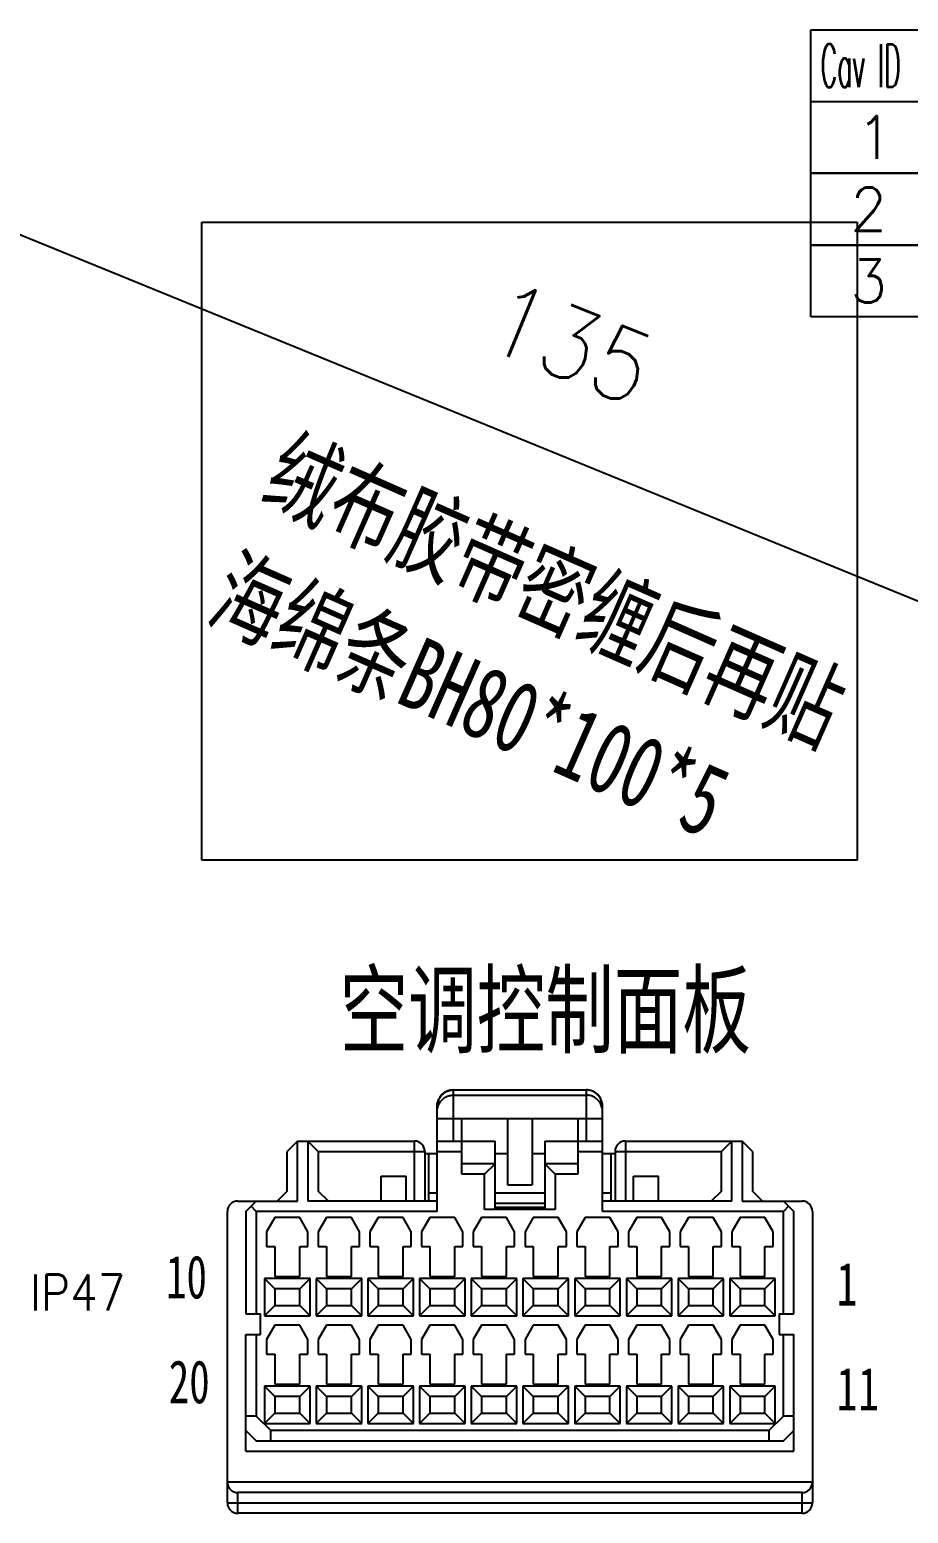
# Model space of a CAD drawing. Header units: inches. Extents: x 47316 to 59086, y 3141 to 11743.
# Drawn here: x 52423.1 to 52484.3, y 8467.6 to 8570.9 of the extents above; entities that cross this region are included whole.
import ezdxf

# ---------------------------------------------------------------- set-up
doc = ezdxf.new("R2010")
doc.units = ezdxf.units.IN
doc.header["$MEASUREMENT"] = 0
doc.styles.add('MtX_FangSong_GB2312', font='')
doc.styles.add('MtX_SimSun', font='')
doc.styles.get("Standard").update_dxf_attribs({"font": ''})
doc.styles.get('MtX_FangSong_GB2312').set_extended_font_data('FangSong_GB2312')
doc.styles.get('MtX_SimSun').set_extended_font_data('SimSun')
doc.styles.get('Standard').set_extended_font_data('SimSun')
doc.linetypes.add('_VH_FOAM_COVERING_2', pattern='A,0.0001,[31,VeSys.shx,S=0.1,R=0,X=0,Y=0],-0.4,[31,VeSys.shx,S=0.1,R=180,X=0,Y=0],-0.0001', length=0.4002)

msp = doc.modelspace()

# ---------------------------------------------------------------- linework, layer by layer
at = {"color": 0, "linetype": 'Continuous', "lineweight": -2}
for p, q in [((52477.55, 8570.87), (52560.05, 8570.87)), ((52477.55, 8565.87), (52477.55, 8570.87)), ((52477.55, 8565.87), (52560.05, 8565.87)), ((52452.67, 8493.48), (52452.67, 8497.05)), ((52452.67, 8497.05), (52461.89, 8497.05)), ((52452.67, 8497.04), (52461.89, 8497.04)), ((52461.89, 8497.05), (52461.89, 8493.48)), ((52451.52, 8488.58), (52451.52, 8495.9)), ((52452.67, 8496.68), (52461.89, 8496.68)), ((52463.04, 8488.58), (52463.04, 8495.9)), ((52451.52, 8495.05), (52463.04, 8495.05)), ((52453.25, 8491.17), (52453.25, 8495.05)), ((52456.42, 8495.05), (52456.42, 8490.44)), ((52458.15, 8495.05), (52458.15, 8490.44)), ((52461.31, 8495.05), (52461.31, 8491.17)), ((52441.8, 8493.48), (52441.08, 8492.76)), ((52441.08, 8490), (52441.08, 8492.76)), ((52441.8, 8489.3), (52441.8, 8493.48)), ((52441.8, 8493.48), (52449.94, 8493.48)), ((52442.52, 8493.48), (52442.52, 8489.3)), ((52443.24, 8492.76), (52442.52, 8493.48)), ((52443.24, 8492.76), (52443.24, 8490)), ((52443.24, 8492.76), (52450.66, 8492.76)), ((52449.94, 8489.3), (52449.94, 8493.48)), ((52450.66, 8492.76), (52450.66, 8489.3)), ((52450.66, 8492.61), (52451.52, 8492.61)), ((52450.95, 8489.3), (52450.95, 8492.61)), ((52451.52, 8493.48), (52455.55, 8493.48)), ((52451.52, 8492.76), (52453.25, 8492.76)), ((52455.55, 8488.72), (52455.55, 8493.48)), ((52455.55, 8492.61), (52456.42, 8492.61)), ((52458.15, 8492.61), (52459.01, 8492.61)), ((52459.01, 8493.48), (52459.01, 8488.72)), ((52459.01, 8493.48), (52463.04, 8493.48)), ((52461.31, 8492.76), (52463.04, 8492.76)), ((52463.04, 8492.61), (52463.91, 8492.61)), ((52463.62, 8492.61), (52463.62, 8489.3)), ((52463.91, 8492.76), (52463.91, 8489.3)), ((52463.91, 8492.76), (52471.32, 8492.76)), ((52464.63, 8493.48), (52464.63, 8489.3)), ((52464.63, 8493.48), (52472.76, 8493.48)), ((52472.04, 8493.48), (52471.32, 8492.76)), ((52471.32, 8490), (52471.32, 8492.76)), ((52472.04, 8489.3), (52472.04, 8493.48)), ((52472.76, 8493.48), (52472.76, 8489.3)), ((52473.48, 8492.76), (52472.76, 8493.48)), ((52473.48, 8492.76), (52473.48, 8490)), ((52455.55, 8491.89), (52453.25, 8491.89)), ((52455.55, 8491.89), (52454.83, 8491.17)), ((52459.01, 8491.89), (52459.73, 8491.17)), ((52461.31, 8491.89), (52459.01, 8491.89)), ((52447.63, 8489.3), (52447.63, 8491.03)), ((52447.63, 8491.03), (52449.36, 8491.03)), ((52449.36, 8489.3), (52449.36, 8491.03)), ((52454.83, 8491.17), (52453.25, 8491.17)), ((52454.83, 8488.72), (52454.83, 8491.17)), ((52459.73, 8491.17), (52459.73, 8488.72)), ((52461.31, 8491.17), (52459.73, 8491.17)), ((52465.2, 8489.3), (52465.2, 8491.03)), ((52465.2, 8491.03), (52466.93, 8491.03)), ((52466.93, 8489.3), (52466.93, 8491.03)), ((52441.08, 8490), (52440.38, 8489.3)), ((52443.95, 8489.3), (52443.24, 8490)), ((52450.95, 8489.88), (52451.52, 8489.88)), ((52455.55, 8489.88), (52459.01, 8489.88)), ((52456.42, 8490.44), (52458.15, 8490.44)), ((52463.04, 8489.88), (52463.62, 8489.88)), ((52471.32, 8490), (52470.62, 8489.3)), ((52474.19, 8489.3), (52473.48, 8490)), ((52436.91, 8468.28), (52436.91, 8488.58)), ((52437.63, 8489.3), (52441.8, 8489.3)), ((52438.2, 8488.58), (52438.92, 8489.3)), ((52438.2, 8488.58), (52438.2, 8481.45)), ((52438.92, 8488.58), (52438.56, 8488.94)), ((52438.92, 8488.58), (52438.92, 8481.45)), ((52451.52, 8488.58), (52438.92, 8488.58)), ((52451.52, 8489.3), (52442.52, 8489.3)), ((52459.73, 8488.72), (52454.83, 8488.72)), ((52455.55, 8489.16), (52459.01, 8489.16)), ((52455.55, 8488.87), (52459.01, 8488.87)), ((52472.04, 8489.3), (52463.04, 8489.3)), ((52475.64, 8488.58), (52463.04, 8488.58)), ((52472.76, 8489.3), (52476.94, 8489.3)), ((52475.64, 8489.3), (52476.36, 8488.58)), ((52476, 8488.94), (52475.64, 8488.58)), ((52475.64, 8481.45), (52475.64, 8488.58)), ((52476.36, 8481.45), (52476.36, 8488.58)), ((52477.66, 8488.58), (52477.66, 8468.28)), ((52440.22, 8488.15), (52439.64, 8487.15)), ((52441.95, 8488.15), (52440.22, 8488.15)), ((52442.52, 8487.15), (52441.95, 8488.15)), ((52443.82, 8488.15), (52443.24, 8487.15)), ((52445.55, 8488.15), (52443.82, 8488.15)), ((52446.12, 8487.15), (52445.55, 8488.15)), ((52447.42, 8488.15), (52446.84, 8487.15)), ((52449.15, 8488.15), (52447.42, 8488.15)), ((52449.72, 8487.15), (52449.15, 8488.15)), ((52451.02, 8488.15), (52450.44, 8487.15)), ((52452.75, 8488.15), (52451.02, 8488.15)), ((52453.32, 8487.15), (52452.75, 8488.15)), ((52454.62, 8488.15), (52454.04, 8487.15)), ((52456.35, 8488.15), (52454.62, 8488.15)), ((52456.92, 8487.15), (52456.35, 8488.15)), ((52458.22, 8488.15), (52457.64, 8487.15)), ((52459.95, 8488.15), (52458.22, 8488.15)), ((52460.52, 8487.15), (52459.95, 8488.15)), ((52461.82, 8488.15), (52461.24, 8487.15)), ((52463.55, 8488.15), (52461.82, 8488.15)), ((52464.12, 8487.15), (52463.55, 8488.15)), ((52465.42, 8488.15), (52464.84, 8487.15)), ((52467.15, 8488.15), (52465.42, 8488.15)), ((52467.72, 8487.15), (52467.15, 8488.15)), ((52469.02, 8488.15), (52468.44, 8487.15)), ((52470.75, 8488.15), (52469.02, 8488.15)), ((52471.32, 8487.15), (52470.75, 8488.15)), ((52472.62, 8488.15), (52472.04, 8487.15)), ((52474.35, 8488.15), (52472.62, 8488.15)), ((52474.92, 8487.15), (52474.35, 8488.15)), ((52439.64, 8487.15), (52439.64, 8486.13)), ((52442.52, 8486.13), (52442.52, 8487.15)), ((52443.24, 8487.15), (52443.24, 8486.13)), ((52446.12, 8486.13), (52446.12, 8487.15)), ((52446.84, 8487.15), (52446.84, 8486.13)), ((52449.72, 8486.13), (52449.72, 8487.15)), ((52450.44, 8487.15), (52450.44, 8486.13)), ((52453.32, 8486.13), (52453.32, 8487.15)), ((52454.04, 8487.15), (52454.04, 8486.13)), ((52456.92, 8486.13), (52456.92, 8487.15)), ((52457.64, 8487.15), (52457.64, 8486.13)), ((52460.52, 8486.13), (52460.52, 8487.15)), ((52461.24, 8487.15), (52461.24, 8486.13)), ((52464.12, 8486.13), (52464.12, 8487.15)), ((52464.84, 8487.15), (52464.84, 8486.13)), ((52467.72, 8486.13), (52467.72, 8487.15)), ((52468.44, 8487.15), (52468.44, 8486.13)), ((52471.32, 8486.13), (52471.32, 8487.15)), ((52472.04, 8487.15), (52472.04, 8486.13)), ((52474.92, 8486.13), (52474.92, 8487.15)), ((52439.64, 8486.13), (52440.22, 8486.13)), ((52440.22, 8486.13), (52440.22, 8484.04)), ((52441.95, 8484.04), (52441.95, 8486.13)), ((52441.95, 8486.13), (52442.52, 8486.13)), ((52443.24, 8486.13), (52443.82, 8486.13)), ((52443.82, 8486.13), (52443.82, 8484.04)), ((52445.55, 8484.04), (52445.55, 8486.13)), ((52445.55, 8486.13), (52446.12, 8486.13)), ((52446.84, 8486.13), (52447.42, 8486.13)), ((52447.42, 8486.13), (52447.42, 8484.04)), ((52449.15, 8484.04), (52449.15, 8486.13)), ((52449.15, 8486.13), (52449.72, 8486.13)), ((52450.44, 8486.13), (52451.02, 8486.13)), ((52451.02, 8486.13), (52451.02, 8484.04)), ((52452.75, 8484.04), (52452.75, 8486.13)), ((52452.75, 8486.13), (52453.32, 8486.13)), ((52454.04, 8486.13), (52454.62, 8486.13)), ((52454.62, 8486.13), (52454.62, 8484.04)), ((52456.35, 8484.04), (52456.35, 8486.13)), ((52456.35, 8486.13), (52456.92, 8486.13)), ((52457.64, 8486.13), (52458.22, 8486.13)), ((52458.22, 8486.13), (52458.22, 8484.04)), ((52459.95, 8484.04), (52459.95, 8486.13)), ((52459.95, 8486.13), (52460.52, 8486.13)), ((52461.24, 8486.13), (52461.82, 8486.13)), ((52461.82, 8486.13), (52461.82, 8484.04)), ((52463.55, 8486.13), (52464.12, 8486.13)), ((52463.55, 8484.04), (52463.55, 8486.13)), ((52464.84, 8486.13), (52465.42, 8486.13)), ((52465.42, 8486.13), (52465.42, 8484.04)), ((52467.15, 8486.13), (52467.72, 8486.13)), ((52467.15, 8484.04), (52467.15, 8486.13)), ((52468.44, 8486.13), (52469.02, 8486.13)), ((52469.02, 8486.13), (52469.02, 8484.04)), ((52470.75, 8486.13), (52471.32, 8486.13)), ((52470.75, 8484.04), (52470.75, 8486.13)), ((52472.04, 8486.13), (52472.62, 8486.13)), ((52472.62, 8486.13), (52472.62, 8484.04)), ((52474.35, 8486.13), (52474.92, 8486.13)), ((52474.35, 8484.04), (52474.35, 8486.13)), ((52439.5, 8483.9), (52439.5, 8481.31)), ((52440.22, 8483.18), (52439.5, 8483.9)), ((52442.67, 8483.9), (52439.5, 8483.9)), ((52440.22, 8484.04), (52441.95, 8484.04)), ((52441.95, 8483.18), (52442.67, 8483.9)), ((52442.67, 8481.31), (52442.67, 8483.9)), ((52443.1, 8483.9), (52443.1, 8481.31)), ((52443.82, 8483.18), (52443.1, 8483.9)), ((52446.27, 8483.9), (52443.1, 8483.9)), ((52443.82, 8484.04), (52445.55, 8484.04)), ((52445.55, 8483.18), (52446.27, 8483.9)), ((52446.27, 8481.31), (52446.27, 8483.9)), ((52446.7, 8483.9), (52446.7, 8481.31)), ((52447.42, 8483.18), (52446.7, 8483.9)), ((52449.87, 8483.9), (52446.7, 8483.9)), ((52447.42, 8484.04), (52449.15, 8484.04)), ((52449.15, 8483.18), (52449.87, 8483.9)), ((52449.87, 8481.31), (52449.87, 8483.9)), ((52450.3, 8483.9), (52450.3, 8481.31)), ((52451.02, 8483.18), (52450.3, 8483.9)), ((52453.47, 8483.9), (52450.3, 8483.9)), ((52451.02, 8484.04), (52452.75, 8484.04)), ((52452.75, 8483.18), (52453.47, 8483.9)), ((52453.47, 8481.31), (52453.47, 8483.9)), ((52453.9, 8483.9), (52453.9, 8481.31)), ((52454.62, 8483.18), (52453.9, 8483.9)), ((52457.07, 8483.9), (52453.9, 8483.9)), ((52454.62, 8484.04), (52456.35, 8484.04)), ((52456.35, 8483.18), (52457.07, 8483.9)), ((52457.07, 8481.31), (52457.07, 8483.9)), ((52457.5, 8483.9), (52457.5, 8481.31)), ((52460.67, 8483.9), (52457.5, 8483.9)), ((52458.22, 8483.18), (52457.5, 8483.9)), ((52458.22, 8484.04), (52459.95, 8484.04)), ((52459.95, 8483.18), (52460.67, 8483.9)), ((52460.67, 8481.31), (52460.67, 8483.9)), ((52464.27, 8483.9), (52461.1, 8483.9)), ((52461.1, 8483.9), (52461.1, 8481.31)), ((52461.82, 8483.18), (52461.1, 8483.9)), ((52461.82, 8484.04), (52463.55, 8484.04)), ((52463.55, 8483.18), (52464.27, 8483.9)), ((52464.27, 8481.31), (52464.27, 8483.9)), ((52467.87, 8483.9), (52464.7, 8483.9)), ((52465.42, 8483.18), (52464.7, 8483.9)), ((52464.7, 8483.9), (52464.7, 8481.31)), ((52465.42, 8484.04), (52467.15, 8484.04)), ((52467.15, 8483.18), (52467.87, 8483.9)), ((52467.87, 8481.31), (52467.87, 8483.9)), ((52471.47, 8483.9), (52468.3, 8483.9)), ((52469.02, 8483.18), (52468.3, 8483.9)), ((52468.3, 8483.9), (52468.3, 8481.31)), ((52469.02, 8484.04), (52470.75, 8484.04)), ((52470.75, 8483.18), (52471.47, 8483.9)), ((52471.47, 8481.31), (52471.47, 8483.9)), ((52475.07, 8483.9), (52471.9, 8483.9)), ((52472.62, 8483.18), (52471.9, 8483.9)), ((52471.9, 8483.9), (52471.9, 8481.31)), ((52472.62, 8484.04), (52474.35, 8484.04)), ((52474.35, 8483.18), (52475.07, 8483.9)), ((52475.07, 8481.31), (52475.07, 8483.9)), ((52440.22, 8483.18), (52440.22, 8482.03)), ((52441.95, 8483.18), (52440.22, 8483.18)), ((52441.95, 8482.03), (52441.95, 8483.18)), ((52443.82, 8483.18), (52443.82, 8482.03)), ((52445.55, 8483.18), (52443.82, 8483.18)), ((52445.55, 8482.03), (52445.55, 8483.18)), ((52447.42, 8483.18), (52447.42, 8482.03)), ((52449.15, 8483.18), (52447.42, 8483.18)), ((52449.15, 8482.03), (52449.15, 8483.18)), ((52451.02, 8483.18), (52451.02, 8482.03)), ((52452.75, 8483.18), (52451.02, 8483.18)), ((52452.75, 8482.03), (52452.75, 8483.18)), ((52454.62, 8483.18), (52454.62, 8482.03)), ((52456.35, 8483.18), (52454.62, 8483.18)), ((52456.35, 8482.03), (52456.35, 8483.18)), ((52458.22, 8483.18), (52458.22, 8482.03)), ((52459.95, 8483.18), (52458.22, 8483.18)), ((52459.95, 8482.03), (52459.95, 8483.18)), ((52463.55, 8483.18), (52461.82, 8483.18)), ((52461.82, 8483.18), (52461.82, 8482.03)), ((52463.55, 8482.03), (52463.55, 8483.18)), ((52467.15, 8483.18), (52465.42, 8483.18)), ((52465.42, 8483.18), (52465.42, 8482.03)), ((52467.15, 8482.03), (52467.15, 8483.18)), ((52470.75, 8483.18), (52469.02, 8483.18)), ((52469.02, 8483.18), (52469.02, 8482.03)), ((52470.75, 8482.03), (52470.75, 8483.18)), ((52474.35, 8483.18), (52472.62, 8483.18)), ((52472.62, 8483.18), (52472.62, 8482.03)), ((52474.35, 8482.03), (52474.35, 8483.18)), ((52438.2, 8481.45), (52439.21, 8481.45)), ((52439.21, 8480.01), (52439.21, 8481.45)), ((52440.22, 8482.03), (52439.5, 8481.31)), ((52439.5, 8481.31), (52442.67, 8481.31)), ((52440.22, 8482.03), (52441.95, 8482.03)), ((52441.95, 8482.03), (52442.67, 8481.31)), ((52443.82, 8482.03), (52443.1, 8481.31)), ((52443.1, 8481.31), (52446.27, 8481.31)), ((52443.82, 8482.03), (52445.55, 8482.03)), ((52445.55, 8482.03), (52446.27, 8481.31)), ((52447.42, 8482.03), (52446.7, 8481.31)), ((52446.7, 8481.31), (52449.87, 8481.31)), ((52447.42, 8482.03), (52449.15, 8482.03)), ((52449.15, 8482.03), (52449.87, 8481.31)), ((52451.02, 8482.03), (52450.3, 8481.31)), ((52450.3, 8481.31), (52453.47, 8481.31)), ((52451.02, 8482.03), (52452.75, 8482.03)), ((52452.75, 8482.03), (52453.47, 8481.31)), ((52454.62, 8482.03), (52453.9, 8481.31)), ((52453.9, 8481.31), (52457.07, 8481.31)), ((52454.62, 8482.03), (52456.35, 8482.03)), ((52456.35, 8482.03), (52457.07, 8481.31)), ((52458.22, 8482.03), (52457.5, 8481.31)), ((52457.5, 8481.31), (52460.67, 8481.31)), ((52458.22, 8482.03), (52459.95, 8482.03)), ((52459.95, 8482.03), (52460.67, 8481.31)), ((52461.82, 8482.03), (52461.1, 8481.31)), ((52461.1, 8481.31), (52464.27, 8481.31)), ((52461.82, 8482.03), (52463.55, 8482.03)), ((52463.55, 8482.03), (52464.27, 8481.31)), ((52465.42, 8482.03), (52464.7, 8481.31)), ((52464.7, 8481.31), (52467.87, 8481.31)), ((52465.42, 8482.03), (52467.15, 8482.03)), ((52467.15, 8482.03), (52467.87, 8481.31)), ((52469.02, 8482.03), (52468.3, 8481.31)), ((52468.3, 8481.31), (52471.47, 8481.31)), ((52469.02, 8482.03), (52470.75, 8482.03)), ((52470.75, 8482.03), (52471.47, 8481.31)), ((52472.62, 8482.03), (52471.9, 8481.31)), ((52471.9, 8481.31), (52475.07, 8481.31)), ((52472.62, 8482.03), (52474.35, 8482.03)), ((52474.35, 8482.03), (52475.07, 8481.31)), ((52475.35, 8481.45), (52476.36, 8481.45)), ((52475.35, 8481.45), (52475.35, 8480.01)), ((52440.22, 8480.66), (52439.64, 8479.66)), ((52441.95, 8480.66), (52440.22, 8480.66)), ((52442.52, 8479.66), (52441.95, 8480.66)), ((52443.82, 8480.66), (52443.24, 8479.66)), ((52445.55, 8480.66), (52443.82, 8480.66)), ((52446.12, 8479.66), (52445.55, 8480.66)), ((52447.42, 8480.66), (52446.84, 8479.66)), ((52449.15, 8480.66), (52447.42, 8480.66)), ((52449.72, 8479.66), (52449.15, 8480.66)), ((52451.02, 8480.66), (52450.44, 8479.66)), ((52452.75, 8480.66), (52451.02, 8480.66)), ((52453.32, 8479.66), (52452.75, 8480.66)), ((52454.62, 8480.66), (52454.04, 8479.66)), ((52456.35, 8480.66), (52454.62, 8480.66)), ((52456.92, 8479.66), (52456.35, 8480.66)), ((52458.22, 8480.66), (52457.64, 8479.66)), ((52459.95, 8480.66), (52458.22, 8480.66)), ((52460.52, 8479.66), (52459.95, 8480.66)), ((52461.82, 8480.66), (52461.24, 8479.66)), ((52463.55, 8480.66), (52461.82, 8480.66)), ((52464.12, 8479.66), (52463.55, 8480.66)), ((52465.42, 8480.66), (52464.84, 8479.66)), ((52467.15, 8480.66), (52465.42, 8480.66)), ((52467.72, 8479.66), (52467.15, 8480.66)), ((52469.02, 8480.66), (52468.44, 8479.66)), ((52470.75, 8480.66), (52469.02, 8480.66)), ((52471.32, 8479.66), (52470.75, 8480.66)), ((52472.62, 8480.66), (52472.04, 8479.66)), ((52474.35, 8480.66), (52472.62, 8480.66)), ((52474.92, 8479.66), (52474.35, 8480.66)), ((52438.2, 8471.88), (52438.2, 8480.01)), ((52438.2, 8480.01), (52439.21, 8480.01)), ((52438.92, 8480.01), (52438.92, 8474.32)), ((52439.64, 8479.66), (52439.64, 8478.64)), ((52442.52, 8478.64), (52442.52, 8479.66)), ((52443.24, 8479.66), (52443.24, 8478.64)), ((52446.12, 8478.64), (52446.12, 8479.66)), ((52446.84, 8479.66), (52446.84, 8478.64)), ((52449.72, 8478.64), (52449.72, 8479.66)), ((52450.44, 8479.66), (52450.44, 8478.64)), ((52453.32, 8478.64), (52453.32, 8479.66)), ((52454.04, 8479.66), (52454.04, 8478.64)), ((52456.92, 8478.64), (52456.92, 8479.66)), ((52457.64, 8479.66), (52457.64, 8478.64)), ((52460.52, 8478.64), (52460.52, 8479.66)), ((52461.24, 8479.66), (52461.24, 8478.64)), ((52464.12, 8478.64), (52464.12, 8479.66)), ((52464.84, 8479.66), (52464.84, 8478.64)), ((52467.72, 8478.64), (52467.72, 8479.66)), ((52468.44, 8479.66), (52468.44, 8478.64)), ((52471.32, 8478.64), (52471.32, 8479.66)), ((52472.04, 8479.66), (52472.04, 8478.64)), ((52474.92, 8478.64), (52474.92, 8479.66)), ((52475.35, 8480.01), (52476.36, 8480.01)), ((52475.64, 8474.32), (52475.64, 8480.01)), ((52476.36, 8471.88), (52476.36, 8480.01)), ((52439.64, 8478.64), (52440.22, 8478.64)), ((52440.22, 8478.64), (52440.22, 8476.56)), ((52441.95, 8476.56), (52441.95, 8478.64)), ((52441.95, 8478.64), (52442.52, 8478.64)), ((52443.24, 8478.64), (52443.82, 8478.64)), ((52443.82, 8478.64), (52443.82, 8476.56)), ((52445.55, 8476.56), (52445.55, 8478.64)), ((52445.55, 8478.64), (52446.12, 8478.64)), ((52446.84, 8478.64), (52447.42, 8478.64)), ((52447.42, 8478.64), (52447.42, 8476.56)), ((52449.15, 8476.56), (52449.15, 8478.64)), ((52449.15, 8478.64), (52449.72, 8478.64)), ((52450.44, 8478.64), (52451.02, 8478.64)), ((52451.02, 8478.64), (52451.02, 8476.56)), ((52452.75, 8476.56), (52452.75, 8478.64)), ((52452.75, 8478.64), (52453.32, 8478.64)), ((52454.04, 8478.64), (52454.62, 8478.64)), ((52454.62, 8478.64), (52454.62, 8476.56)), ((52456.35, 8478.64), (52456.92, 8478.64)), ((52456.35, 8476.56), (52456.35, 8478.64)), ((52457.64, 8478.64), (52458.22, 8478.64)), ((52458.22, 8478.64), (52458.22, 8476.56)), ((52459.95, 8478.64), (52460.52, 8478.64)), ((52459.95, 8476.56), (52459.95, 8478.64)), ((52461.24, 8478.64), (52461.82, 8478.64)), ((52461.82, 8478.64), (52461.82, 8476.56)), ((52463.55, 8478.64), (52464.12, 8478.64)), ((52463.55, 8476.56), (52463.55, 8478.64)), ((52464.84, 8478.64), (52465.42, 8478.64)), ((52465.42, 8478.64), (52465.42, 8476.56)), ((52467.15, 8478.64), (52467.72, 8478.64)), ((52467.15, 8476.56), (52467.15, 8478.64)), ((52468.44, 8478.64), (52469.02, 8478.64)), ((52469.02, 8478.64), (52469.02, 8476.56)), ((52470.75, 8478.64), (52471.32, 8478.64)), ((52470.75, 8476.56), (52470.75, 8478.64)), ((52472.04, 8478.64), (52472.62, 8478.64)), ((52472.62, 8478.64), (52472.62, 8476.56)), ((52474.35, 8478.64), (52474.92, 8478.64)), ((52474.35, 8476.56), (52474.35, 8478.64)), ((52439.5, 8476.41), (52439.5, 8473.82)), ((52440.22, 8475.69), (52439.5, 8476.41)), ((52442.67, 8476.41), (52439.5, 8476.41)), ((52440.22, 8476.56), (52441.95, 8476.56)), ((52441.95, 8475.69), (52442.67, 8476.41)), ((52442.67, 8473.82), (52442.67, 8476.41)), ((52443.1, 8476.41), (52443.1, 8473.82)), ((52443.82, 8475.69), (52443.1, 8476.41)), ((52446.27, 8476.41), (52443.1, 8476.41)), ((52443.82, 8476.56), (52445.55, 8476.56)), ((52445.55, 8475.69), (52446.27, 8476.41)), ((52446.27, 8473.82), (52446.27, 8476.41)), ((52447.42, 8475.69), (52446.7, 8476.41)), ((52446.7, 8476.41), (52446.7, 8473.82)), ((52449.87, 8476.41), (52446.7, 8476.41)), ((52447.42, 8476.56), (52449.15, 8476.56)), ((52449.15, 8475.69), (52449.87, 8476.41)), ((52449.87, 8473.82), (52449.87, 8476.41)), ((52451.02, 8475.69), (52450.3, 8476.41)), ((52450.3, 8476.41), (52450.3, 8473.82)), ((52453.47, 8476.41), (52450.3, 8476.41)), ((52451.02, 8476.56), (52452.75, 8476.56)), ((52452.75, 8475.69), (52453.47, 8476.41)), ((52453.47, 8473.82), (52453.47, 8476.41)), ((52454.62, 8475.69), (52453.9, 8476.41)), ((52457.07, 8476.41), (52453.9, 8476.41)), ((52453.9, 8476.41), (52453.9, 8473.82)), ((52454.62, 8476.56), (52456.35, 8476.56)), ((52456.35, 8475.69), (52457.07, 8476.41)), ((52457.07, 8473.82), (52457.07, 8476.41)), ((52460.67, 8476.41), (52457.5, 8476.41)), ((52458.22, 8475.69), (52457.5, 8476.41)), ((52457.5, 8476.41), (52457.5, 8473.82)), ((52458.22, 8476.56), (52459.95, 8476.56)), ((52459.95, 8475.69), (52460.67, 8476.41)), ((52460.67, 8473.82), (52460.67, 8476.41)), ((52464.27, 8476.41), (52461.1, 8476.41)), ((52461.82, 8475.69), (52461.1, 8476.41)), ((52461.1, 8476.41), (52461.1, 8473.82)), ((52461.82, 8476.56), (52463.55, 8476.56)), ((52463.55, 8475.69), (52464.27, 8476.41)), ((52464.27, 8473.82), (52464.27, 8476.41)), ((52467.87, 8476.41), (52464.7, 8476.41)), ((52465.42, 8475.69), (52464.7, 8476.41)), ((52464.7, 8476.41), (52464.7, 8473.82)), ((52465.42, 8476.56), (52467.15, 8476.56)), ((52467.15, 8475.69), (52467.87, 8476.41)), ((52467.87, 8473.82), (52467.87, 8476.41)), ((52471.47, 8476.41), (52468.3, 8476.41)), ((52469.02, 8475.69), (52468.3, 8476.41)), ((52468.3, 8476.41), (52468.3, 8473.82)), ((52469.02, 8476.56), (52470.75, 8476.56)), ((52470.75, 8475.69), (52471.47, 8476.41)), ((52471.47, 8473.82), (52471.47, 8476.41)), ((52475.07, 8476.41), (52471.9, 8476.41)), ((52472.62, 8475.69), (52471.9, 8476.41)), ((52471.9, 8476.41), (52471.9, 8473.82)), ((52472.62, 8476.56), (52474.35, 8476.56)), ((52474.35, 8475.69), (52475.07, 8476.41)), ((52475.07, 8473.82), (52475.07, 8476.41)), ((52440.22, 8475.69), (52440.22, 8474.54)), ((52441.95, 8475.69), (52440.22, 8475.69)), ((52441.95, 8474.54), (52441.95, 8475.69)), ((52443.82, 8475.69), (52443.82, 8474.54)), ((52445.55, 8475.69), (52443.82, 8475.69)), ((52445.55, 8474.54), (52445.55, 8475.69)), ((52447.42, 8475.69), (52447.42, 8474.54)), ((52449.15, 8475.69), (52447.42, 8475.69)), ((52449.15, 8474.54), (52449.15, 8475.69)), ((52452.75, 8475.69), (52451.02, 8475.69)), ((52451.02, 8475.69), (52451.02, 8474.54)), ((52452.75, 8474.54), (52452.75, 8475.69)), ((52456.35, 8475.69), (52454.62, 8475.69)), ((52454.62, 8475.69), (52454.62, 8474.54)), ((52456.35, 8474.54), (52456.35, 8475.69)), ((52459.95, 8475.69), (52458.22, 8475.69)), ((52458.22, 8475.69), (52458.22, 8474.54)), ((52459.95, 8474.54), (52459.95, 8475.69)), ((52463.55, 8475.69), (52461.82, 8475.69)), ((52461.82, 8475.69), (52461.82, 8474.54)), ((52463.55, 8474.54), (52463.55, 8475.69)), ((52467.15, 8475.69), (52465.42, 8475.69)), ((52465.42, 8475.69), (52465.42, 8474.54)), ((52467.15, 8474.54), (52467.15, 8475.69)), ((52470.75, 8475.69), (52469.02, 8475.69)), ((52469.02, 8475.69), (52469.02, 8474.54)), ((52470.75, 8474.54), (52470.75, 8475.69)), ((52474.35, 8475.69), (52472.62, 8475.69)), ((52472.62, 8475.69), (52472.62, 8474.54)), ((52474.35, 8474.54), (52474.35, 8475.69)), ((52438.92, 8474.32), (52438.2, 8474.32)), ((52439.93, 8473.32), (52438.92, 8474.32)), ((52440.22, 8474.54), (52439.5, 8473.82)), ((52440.22, 8474.54), (52441.95, 8474.54)), ((52441.95, 8474.54), (52442.67, 8473.82)), ((52443.82, 8474.54), (52443.1, 8473.82)), ((52443.82, 8474.54), (52445.55, 8474.54)), ((52445.55, 8474.54), (52446.27, 8473.82)), ((52447.42, 8474.54), (52446.7, 8473.82)), ((52447.42, 8474.54), (52449.15, 8474.54)), ((52449.15, 8474.54), (52449.87, 8473.82)), ((52451.02, 8474.54), (52450.3, 8473.82)), ((52451.02, 8474.54), (52452.75, 8474.54)), ((52452.75, 8474.54), (52453.47, 8473.82)), ((52454.62, 8474.54), (52453.9, 8473.82)), ((52454.62, 8474.54), (52456.35, 8474.54)), ((52456.35, 8474.54), (52457.07, 8473.82)), ((52458.22, 8474.54), (52457.5, 8473.82)), ((52458.22, 8474.54), (52459.95, 8474.54)), ((52459.95, 8474.54), (52460.67, 8473.82)), ((52461.82, 8474.54), (52461.1, 8473.82)), ((52461.82, 8474.54), (52463.55, 8474.54)), ((52463.55, 8474.54), (52464.27, 8473.82)), ((52465.42, 8474.54), (52464.7, 8473.82)), ((52465.42, 8474.54), (52467.15, 8474.54)), ((52467.15, 8474.54), (52467.87, 8473.82)), ((52469.02, 8474.54), (52468.3, 8473.82)), ((52469.02, 8474.54), (52470.75, 8474.54)), ((52470.75, 8474.54), (52471.47, 8473.82)), ((52472.62, 8474.54), (52471.9, 8473.82)), ((52472.62, 8474.54), (52474.35, 8474.54)), ((52474.35, 8474.54), (52475.07, 8473.82)), ((52474.63, 8473.32), (52475.64, 8474.32)), ((52476.36, 8474.32), (52475.64, 8474.32)), ((52438.2, 8473.32), (52438.92, 8472.6)), ((52439.5, 8473.82), (52442.67, 8473.82)), ((52439.93, 8472.6), (52439.93, 8473.32)), ((52474.63, 8473.32), (52439.93, 8473.32)), ((52443.1, 8473.82), (52446.27, 8473.82)), ((52446.7, 8473.82), (52449.87, 8473.82)), ((52450.3, 8473.82), (52453.47, 8473.82)), ((52453.9, 8473.82), (52457.07, 8473.82)), ((52457.5, 8473.82), (52460.67, 8473.82)), ((52461.1, 8473.82), (52464.27, 8473.82)), ((52464.7, 8473.82), (52467.87, 8473.82)), ((52468.3, 8473.82), (52471.47, 8473.82)), ((52471.9, 8473.82), (52475.07, 8473.82)), ((52474.63, 8473.32), (52474.63, 8472.6)), ((52475.64, 8472.6), (52476.36, 8473.32)), ((52438.92, 8472.6), (52475.64, 8472.6)), ((52438.2, 8471.88), (52476.36, 8471.88)), ((52477.66, 8469.72), (52436.91, 8469.72)), ((52437.63, 8467.56), (52437.63, 8469)), ((52476.94, 8469), (52437.63, 8469)), ((52476.94, 8467.56), (52476.94, 8469)), ((52436.91, 8468.28), (52477.66, 8468.28)), ((52476.94, 8467.56), (52437.63, 8467.56))]:
    msp.add_line(p, q, dxfattribs=at)
at = {"color": 0, "linetype": '_VH_FOAM_COVERING_2', "lineweight": -2, "ltscale": 5}
msp.add_line((52510.07, 8520.86), (52404.71, 8563.8), dxfattribs=at)
at = {"color": 1}
for p, q in [((52435.12, 8513.03), (52435.12, 8557.46)), ((52435.12, 8557.46), (52480.78, 8557.46)), ((52480.78, 8557.46), (52480.78, 8513.03)), ((52480.78, 8513.03), (52435.12, 8513.03))]:
    msp.add_line(p, q, dxfattribs=at)
at = {"color": 0, "linetype": 'Continuous', "lineweight": -2}
for points in [[(52477.55, 8560.87), (52477.55, 8565.87), (52560.05, 8565.87), (52560.05, 8560.87)], [(52477.55, 8555.87), (52477.55, 8560.87), (52560.05, 8560.87), (52560.05, 8555.87)], [(52477.55, 8550.87), (52477.55, 8555.87), (52560.05, 8555.87), (52560.05, 8550.87)]]:
    msp.add_lwpolyline(points, close=True, dxfattribs=at)
for centre, radius, start, end in [((52452.67, 8495.9), 1.15, 90, 180), ((52461.89, 8495.9), 1.15, 0, 90), ((52449.94, 8492.76), 0.72, 0, 90), ((52464.63, 8492.76), 0.72, 90, 180), ((52437.63, 8488.58), 0.72, 90, 180), ((52476.94, 8488.58), 0.72, 0, 90), ((52437.63, 8469.72), 0.72, 180, 270), ((52476.94, 8469.72), 0.72, 270, 0), ((52437.63, 8468.28), 0.72, 180, 270), ((52476.94, 8468.28), 0.72, 270, 0)]:
    msp.add_arc(centre, radius, start, end, dxfattribs=at)
for points, start_tangent, end_tangent in [([(52451.52, 8495.9), (52451.56, 8496.19), (52451.68, 8496.47), (52451.86, 8496.7), (52452.1, 8496.89), (52452.38, 8497), (52452.67, 8497.04)], (0, 1), (1, 0)), ([(52463.04, 8495.9), (52463, 8496.19), (52462.89, 8496.47), (52462.7, 8496.7), (52462.47, 8496.89), (52462.19, 8497), (52461.89, 8497.04)], (0, 1), (-1, 0)), ([(52451.52, 8495.54), (52451.56, 8495.83)], (0, 1), (0.260504, 0.965473)), ([(52451.56, 8495.83), (52451.57, 8495.87)], (0.260504, 0.965473), (0.297784, 0.954633)), ([(52451.57, 8495.87), (52451.68, 8496.11), (52451.86, 8496.34), (52452.1, 8496.53), (52452.38, 8496.64), (52452.67, 8496.68)], (0.297784, 0.954633), (1, 0)), ([(52463.04, 8495.54), (52463, 8495.83), (52462.89, 8496.11), (52462.7, 8496.34), (52462.47, 8496.53), (52462.19, 8496.64), (52461.89, 8496.68)], (0, 1), (-1, 0))]:
    msp.add_spline(points, degree=3, dxfattribs=dict(at, start_tangent=start_tangent, end_tangent=end_tangent))

# ---------------------------------------------------------------- texts
at = {"color": 0, "lineweight": -2, "style": 'MtX_FangSong_GB2312', "width": 0.7}
for s, rotation, p in [('绒布胶带密缠后再贴', 336.2242, (52439.08, 8538.23)), ('海绵条BH80*100*5', 336.2242, (52435.34, 8529.89)), ('空调控制面板', 360, (52444.73, 8500.12))]:
    msp.add_text(s, height=5, rotation=rotation, dxfattribs=at).set_placement(p)
at = {"color": 0, "lineweight": -2, "ltscale": 0.5, "style": 'MtX_SimSun', "width": 0.7}
for s, p in [('10', (52432.63, 8482.52)), ('1', (52479.36, 8482.02)), ('20', (52432.82, 8475.22)), ('1', (52479.36, 8474.72)), ('1', (52480.86, 8474.72))]:
    msp.add_text(s, height=3, dxfattribs=at).set_placement(p)
at = {"color": 7, "linetype": 'Continuous', "lineweight": 15, "char_height": 3, "attachment_point": 1}
for s, insert, width in [('\\Fromans.shx;\\W0.4292452830;\\T1.0000000000;\\o\\lCav ID', (52478.23, 8569.87), 6.5), ('\\Fromans.shx;\\W1.0000000000;\\T1.0000000000;\\o\\l1', (52480.73, 8564.87), 2.8571), ('\\Fromans.shx;\\W1.0000000000;\\T1.0000000000;\\o\\l2', (52480.3, 8559.87), 2.8571), ('\\Fromans.shx;\\W1.0000000000;\\T1.0000000000;\\o\\l3', (52480.3, 8554.87), 2.8571)]:
    msp.add_mtext(s, dxfattribs=dict(at, insert=insert, width=width))
at = {"color": 7, "linetype": '_VH_FOAM_COVERING_2', "lineweight": 18, "ltscale": 5, "insert": (52456.4, 8553.53), "char_height": 5, "width": 12.8571, "attachment_point": 1, "rotation": 337.8282}
msp.add_mtext('\\Fromans.shx;\\W0.9000000000;\\T1.0000000000;\\o\\l135', dxfattribs=at)
at = {"color": 21, "linetype": 'Continuous', "lineweight": 15, "insert": (52423.15, 8484.18), "char_height": 2.5, "width": 7.3929, "attachment_point": 1}
msp.add_mtext('\\Fromans.shx;\\W0.9000000000;\\T1.0000000000;\\o\\lIP47', dxfattribs=at)

doc.saveas('drawing.dxf')
